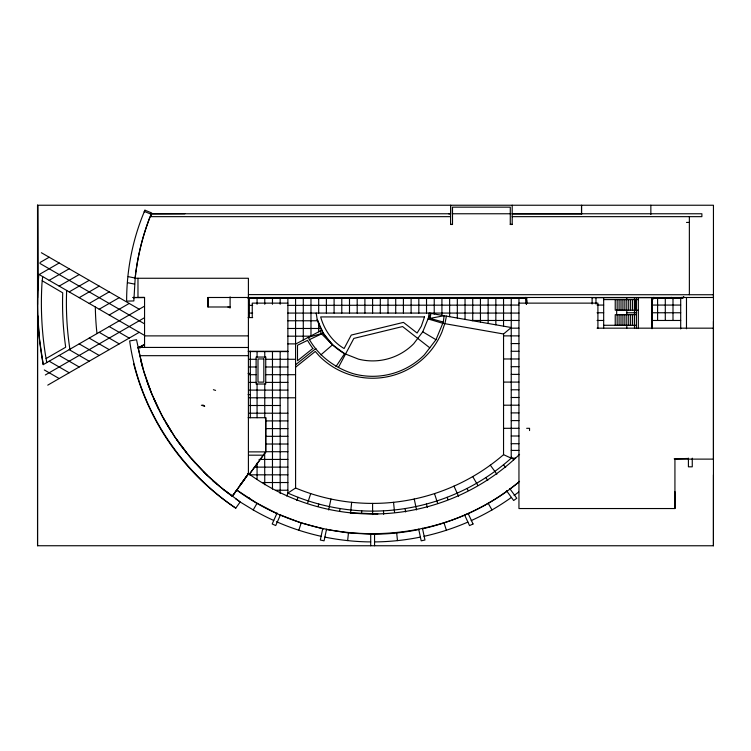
<?xml version="1.0" encoding="UTF-8"?>
<svg xmlns="http://www.w3.org/2000/svg" width="751" height="751" viewBox="0 0 751 751"><rect width="100%" height="100%" fill="white"/><g stroke="black" fill="none" stroke-linecap="round" stroke-linejoin="round"><path stroke-width="1.13" d="M37.55 545.742L37.559 205.23L713.45 205.239L713.431 545.77L37.55 545.742L37.559 205.23L37.55 304.53M230.106 308.013L230.106 296.861M450.591 214.317L450.591 205.239L450.581 224.493L452.506 224.493L452.506 207.154L510.276 207.154L510.276 224.493L512.201 224.493L512.201 205.23M581.537 214.317L581.537 205.23L581.527 214.476M713.45 294.739L248.403 294.608M133.885 297.631L133.237 297.49L133.894 297.49M511.253 297.668L511.224 458.176A207.971 207.971 0 0 1 503.94 464.39L502.691 465.395A207.971 207.971 0 0 1 495.078 471.215L493.782 472.154A207.971 207.971 0 0 1 477.72 482.593L476.341 483.391A207.971 207.971 0 0 1 467.929 487.981L466.502 488.704A207.971 207.971 0 0 1 457.857 492.834L456.401 493.482A207.971 207.971 0 0 1 447.54 497.134L446.047 497.706A207.971 207.971 0 0 1 437.007 500.879L436.866 500.926A204.816 204.816 0 0 1 426.427 504.024L426.286 504.062A207.971 207.971 0 0 1 416.983 506.315L415.416 506.653A207.971 207.971 0 0 1 406 508.408L404.423 508.662A207.971 207.971 0 0 1 394.923 509.91L393.336 510.07A207.971 207.971 0 0 1 383.78 510.811L382.184 510.887A207.971 207.971 0 0 1 372.599 511.112C343.507 511.131 314.434 504.935 287.877 493.069L287.877 297.668M518.95 297.668L518.95 508.54L674.933 508.54L674.933 491.623M37.916 287.689L38.789 274.34L144.22 335.218M38.207 282.132L38.329 280.452M361.597 513.13L361.719 510.821M526.977 298.541C523.898 296.776 528.704 299.377 526.498 303.977M42.657 276.575L41.972 283.531A331.21 331.21 0 0 0 45.558 355.533L46.778 362.592M652.3 328.562L652.3 299.752L653.905 298.213L653.839 297.349M681.805 297.34L681.833 298.307L682.875 297.706M135.227 277.448L133.838 300.935L126.637 301.132C126.581 270.144 132.674 238.705 144.943 210.205L151.646 212.927C143.188 233.523 137.668 255.321 135.227 277.448L135.696 273.589M347.647 540.598L348.445 532.947M350.492 513.412L351.675 502.306M652.14 328.562L652.187 299.292M320.179 331.013L321.559 333.885L332.562 344.784L344.596 353.665L358.509 359.156A57.771 57.771 0 0 0 413.717 343.714L422.757 331.801L428.436 317.964L429.074 313.073L511.253 327.53L503.545 333.988L503.545 454.665L502.457 455.604A200.273 200.273 0 0 1 490.854 464.766L489.53 465.733A200.273 200.273 0 0 1 472.98 476.434L471.553 477.251A200.273 200.273 0 0 1 435.589 493.247L434.022 493.754A200.273 200.273 0 0 1 414.993 498.871L413.388 499.208A200.273 200.273 0 0 1 393.918 502.269L392.285 502.438A200.273 200.273 0 0 1 372.599 503.405C346.249 503.414 319.917 498.157 295.594 488.009L287.877 493.069M320.865 354.876L332.562 344.784L323.212 333.106L308.248 337.349C317.485 355.223 334.57 367.962 353.665 373.82A73.176 73.176 0 0 0 424.343 354.876L435.974 339.724L443.287 322.076L444.123 315.72L430.004 318.386L428.436 317.964L430.961 313.402L430.004 318.386M525.709 298.307L525.841 297.349M339.705 510.83L340.062 508.549M446.432 316.124L445.146 322.573L441.992 331.876A75.1 75.1 0 0 1 319.504 356.237L315.289 351.44L295.575 367.22M322.752 528.526L320.311 540.025L324.075 540.833L326.554 529.183M328.638 509.957L330.966 499.03M683.842 297.058L681.88 298.147L673.835 298.185L673.966 297.668M318.18 506.249L318.781 504.024M298.823 530.215L301.198 522.903M307.619 503.123L310.717 493.604M296.842 500.532L298.072 497.293M713.431 545.77L713.45 474.801M319.522 298.147L319.644 297.668A0.967 0.967 0 0 1 318.687 298.626L318.687 313.073M373.435 298.147L373.566 297.668A0.967 0.967 0 0 1 372.599 298.626L372.599 313.073M144.183 211.932L144.943 210.205M286.732 496.007L288.018 493.125M277.081 513.008L272.2 523.982L275.72 525.55L280.583 514.623M338.382 367.492L353.852 338.41L402.574 326.554L429.779 347.807M180.043 444.329L189.684 456.627A252.834 233.57 0 0 0 200.113 468.258L203.756 471.985A249.285 226.154 0 0 0 219.114 486.057L240.179 501.987L253.209 509.929L257.067 503.254M336.016 366.507L344.596 353.665A57.771 57.771 0 0 1 317.175 319.419L316.18 313.073M205.849 474.022L223.169 489.333L232.256 496.308L248.609 473.684A210.862 210.862 0 0 0 519.57 454.336M245.849 477.26L239.804 485.737L240.113 485.296M242.62 481.889L247.436 475.036M232.979 495.284L236.734 490.046C318.48 550.887 439.429 547.761 517.937 482.79L519.523 481.325M239.804 485.737L242.554 481.879M232.256 496.308L248.403 473.684L248.403 278.264L135.152 278.264M141.695 363.925L136.532 339.724L129.66 340.935C139.01 408.544 179.63 469.938 235.767 508.145L240.179 501.987L235.645 498.739M247.436 473.684L249.801 473.684L265.732 451.877L265.788 417.716L248.121 417.716M249.801 473.684L262.7 456.092M265.732 417.716L265.732 451.877L263.366 455.181L248.75 455.181M682.931 297.668L683.598 297.668L683.598 297.002L682.377 297.912M683.785 297.02L682.415 298.072M248.055 298.156L525.775 298.147L526.179 303.977M207.483 475.627L189.308 456.157L174.711 436.735L162.169 415.951L151.777 393.956L143.694 371.041L137.996 347.488L140.202 348.004M525.728 298.213L526.338 298.541L526.338 303.977M518.528 482.311L517.148 483.428A231.083 231.083 0 0 1 510.117 488.845L510.004 488.929M295.575 364.751L315.936 348.464M514.097 495.482L515.637 494.336A238.78 238.78 0 0 0 518.688 492.018M511.412 497.425L510.99 497.725A238.78 238.78 0 0 1 493.294 509.178L491.633 510.136A238.78 238.78 0 0 1 472.914 519.823L471.168 520.621M507.254 490.929L505.808 491.961A231.083 231.083 0 0 1 489.399 502.532L487.868 503.414A231.083 231.083 0 0 1 478.518 508.511L476.932 509.319A231.083 231.083 0 0 1 468.943 513.177L468.164 513.534M652.14 299.752A1.765 1.765 0 0 1 653.905 297.987L681.852 297.987L653.905 297.828A1.924 1.924 0 0 0 651.971 299.752L651.971 328.562M40.038 262.493L49.162 257.227M39.155 274.556L59.169 263M49.162 280.33L69.176 268.783M59.169 286.112L79.184 274.556M69.176 291.886L89.191 280.33M79.184 297.668L99.198 286.112M89.191 303.442L109.205 291.886M99.198 309.215L119.212 297.668M109.205 314.998L129.219 303.442M46.083 358.546L65.703 347.215L65.393 345.038A310.06 310.06 0 0 1 62.718 292.834L42.169 280.743M37.775 315.767L39.578 340.053L43.239 364.629L144.22 306.333M45.351 374.965L144.22 317.88M47.754 385.141L139.217 332.327M143.657 344.878L139.104 347.422L143.816 344.878M137.931 347.882L138.944 347.422M295.575 344.089L321.888 330.102M158.442 408.751L152.021 394.5A249.182 242.77 0 0 1 146.492 379.893L144.877 374.937A246.309 242.066 0 0 1 140.662 359.889M309.234 339.724L321.559 333.885M467.901 522.076L467.666 522.18A238.78 238.78 0 0 1 447.971 529.708L446.15 530.309A238.78 238.78 0 0 1 425.826 535.914L423.958 536.327M465.704 514.632L464.08 515.336A231.083 231.083 0 0 1 455.866 518.697L454.205 519.326A231.083 231.083 0 0 1 444.16 522.856L444.01 522.903A227.581 227.581 0 0 1 432.407 526.338L432.257 526.385A231.083 231.083 0 0 1 423.639 528.507L422.56 528.751M653.013 298.213L653.924 297.969M321.428 333.613L323.212 333.106L317.175 319.419M420.391 537.087L420.213 537.125A238.78 238.78 0 0 1 397.476 540.617A238.583 238.583 0 0 1 374.552 541.912M418.786 529.549L418.438 529.624A231.083 231.083 0 0 1 409.708 531.22L407.953 531.492A231.083 231.083 0 0 1 397.401 532.881L395.636 533.069A231.083 231.083 0 0 1 385.019 533.886L383.245 533.97A231.083 231.083 0 0 1 376.157 534.186L374.373 534.205M651.83 299.733L652.45 299.818L651.971 299.752M185.619 451.623L186.445 452.355M372.627 533.905L374.552 533.83L374.552 545.742M671.244 298.213L672.051 297.8M672.098 297.978L671.234 297.987L673.9 297.987M674.201 458.823L688.151 458.476M518.95 305.066L287.877 305.366M319.522 297.987L373.435 297.978M515.58 458.166L511.224 458.176L503.545 454.665M450.581 213.763L151.308 213.763L151.308 216.654L450.581 216.654M452.506 213.763L510.276 213.763M512.201 213.763L701.885 213.763L701.885 216.654L512.201 216.654M151.251 213.894L184.84 213.763M448.816 213.894L450.581 213.894M512.201 213.894L581.527 213.894M686.48 222.427L689.362 222.418M450.581 224.352L452.506 224.352M510.276 224.352L512.201 224.352M133.002 297.48L144.558 297.48L144.558 347.488M248.403 297.49L207.802 297.49M133.237 297.631L144.445 297.49M247.689 297.49L713.45 297.49L713.45 294.608M591.572 297.668L653.192 297.668M248.187 297.828L525.775 297.828M248.149 297.987L526.169 298.147M653.905 298.213L681.88 298.147M603.673 299.593L638.331 299.593M287.877 303.132L252.252 303.132L252.252 317.579M518.95 303.132L597.909 303.132L597.909 328.168M597.073 305.066L603.673 305.066M652.093 305.066L680.697 305.066M249.36 305.366L252.665 305.366M207.961 306.99L207.961 297.49L207.989 306.99L230.106 306.99M638.331 310.182L615.229 310.182L615.229 299.593M597.073 312.763L603.673 312.763M626.785 312.763L636.688 312.763M652.093 312.763L680.697 312.763M249.36 313.073L252.665 313.073M287.877 313.073L518.95 313.073M636.407 314.688L615.229 314.688L615.229 325.277M248.121 317.579L252.665 317.579M471.13 320.47L518.95 320.47M597.073 320.47L603.673 320.47M651.812 320.47L680.697 320.47M287.877 320.771L317.776 320.771M603.673 325.277L636.407 325.277M511.253 328.168L518.95 328.168M597.073 328.168L713.45 328.168M287.877 328.478L321.175 328.478M144.558 335.885L248.403 335.885M503.545 335.875L518.95 335.875M287.877 336.176L310.463 336.176M511.253 343.573L518.95 343.573M287.877 343.883L295.575 343.883M137.977 347.422L248.403 347.488M248.121 351.28L287.877 351.28M511.253 351.28L518.95 351.28M249.36 351.581L287.877 351.581M139.977 355.683L248.403 355.683M503.545 358.978L518.95 358.978M249.36 359.288L256.1 359.288M265.732 359.288L295.575 359.288M511.253 366.685L518.95 366.685M249.36 366.986L256.1 366.986M265.732 366.986L287.877 366.986M248.121 373.425L250.327 373.425M511.253 374.383L518.95 374.383M249.36 374.693L256.1 374.693M265.732 374.693L295.575 374.693M503.545 382.09L518.95 382.09M249.36 382.39L256.1 382.39M265.732 382.39L287.877 382.39M511.253 389.788L518.95 389.788M249.36 390.098L287.877 390.098M248.121 394.604L250.327 394.604M511.253 397.495L518.95 397.495M249.36 397.795L295.575 397.795L295.594 488.009M503.545 405.193L518.95 405.193M249.36 405.502L280.17 405.502M511.253 412.9L518.95 412.9M249.36 413.2L287.877 413.2M511.253 420.598L518.95 420.598M265.863 420.907L287.877 420.907M503.545 428.305L518.95 428.305M526.658 428.305L529.549 428.305L529.549 430.567M265.863 428.614L287.877 428.614M511.253 436.002L518.95 436.002M265.863 436.312L287.877 436.312M511.253 443.71L518.95 443.71M265.863 444.019L287.877 444.019M511.253 450.412L518.95 450.412M265.77 451.717L287.877 451.717M248.956 451.877L265.788 451.877M259.029 459.424L287.877 459.424M254.317 467.122L287.877 467.122M249.36 474.829L287.877 474.829M262.568 482.527L287.877 482.527M275.767 490.234L287.877 490.234M248.299 497.932L249.36 497.932L249.36 498.608M374.552 533.83L370.703 533.83L370.703 545.742M144.558 297.49L137.977 297.48L137.977 278.264M371.003 534.214L348.699 532.975L326.469 529.568M370.703 541.893L367.399 541.865A238.78 238.78 0 0 1 351.797 541.011L346.605 540.495A238.78 238.78 0 0 1 326.018 537.331L324.873 537.087M350.351 512.82L377.866 513.928M503.545 333.988L442.78 323.305L428.042 318.931M128.196 276.64L135.171 278.048M127.473 282.676L134.607 284.122M321.099 536.298L320.921 536.261A238.78 238.78 0 0 1 300.804 530.863L295.847 529.248A238.78 238.78 0 0 1 281.221 523.738L276.434 521.701M323.484 528.939L300.381 522.64L279.513 514.642M428.436 317.964L443.287 322.076M201.362 405.221L204.704 406.235L202.808 404.92M213.397 389.703L215.593 390.398M144.389 211.463L151.12 214.213M276.884 513.459L256.748 503.076L236.687 490.018M273.758 520.481L271.693 519.542A238.78 238.78 0 0 1 253.209 509.929M227.957 306.99L229.384 307.666M41.371 252.721L139.217 309.215M39.925 263.441L144.22 323.662M109.205 326.554L129.219 338.1M99.198 332.327L119.212 343.883M89.191 338.1L109.205 349.656M79.184 343.883L99.198 355.439M69.176 349.656L89.191 361.212M59.169 355.439L79.184 366.986M49.162 361.212L69.176 372.768M44.29 369.952L59.169 378.542M422.757 331.801L435.974 339.724M372.599 298.626A0.967 0.967 0 0 1 371.642 297.668L371.773 297.978M224.042 490.056L232.434 496.054M215.997 483.372L212.833 480.574M203.756 471.985L204.882 473.083M511.253 457.124L513.703 459.837M195.166 462.907L191.824 459.124M503.48 464.756L505.667 467.451M509.751 488.572L516.782 498.26L513.665 500.523L506.596 490.797M490.319 465.16L496.88 474.191M177.001 440.095L179.536 443.625M165.811 422.531L174.063 435.796A254.214 238.677 0 0 0 186.379 452.6M485.869 477.552L487.765 480.462M472.736 476.575L477.749 485.249M488.141 503.254L491.999 509.929M163.896 419.124L164.535 420.26M138.991 347.807L138.71 347.291M467.019 488.441L468.07 490.497M453.961 486.132L458.598 496.289M151.777 393.956L152.021 394.5M150.913 391.815L146.492 379.893M447.136 497.293L447.962 499.453M434.491 493.604L437.589 503.123M444.01 522.903L446.394 530.234M141.958 364.939L142.559 367.079M426.427 504.024L427.328 507.366M422.456 528.272L424.953 540.025L421.189 540.833L418.701 529.117M414.242 499.03L416.561 509.948M43.239 364.639L43.136 364.141A335.068 335.068 0 0 1 38.123 283.305M405.089 508.549L405.634 511.975M393.533 502.306L394.566 512.266M396.688 532.957L397.476 540.617M383.489 510.821L383.667 514.285M264.671 452.815L264.765 484.733M37.813 289.933L37.559 205.23L37.597 297.725M713.441 321.315L713.45 459.114L674.933 459.114L674.933 508.54M692.262 458.148L692.262 466.822L688.414 466.822L688.414 458.148M689.362 216.654L689.371 294.739M686.48 297.509L686.48 328.788M680.697 297.668L680.697 328.929M673.957 297.668A0.967 0.967 0 0 1 672.999 298.626L672.999 320.47M671.244 297.34L671.244 298.307M665.292 297.668L665.292 320.47M657.594 297.668L657.594 320.47M653.905 297.828L653.905 298.307M651.812 297.668L651.812 328.581M650.854 205.23L650.854 214.476M638.331 297.668L638.331 328.572M636.407 297.668L636.407 328.544M635.449 299.593L635.449 310.182M634.482 297.668L634.482 328.168M632.558 299.593L632.558 310.182M632.558 314.688L632.558 325.277M630.633 299.593L630.633 310.182M630.633 314.688L630.633 325.277M628.709 299.593L628.709 310.182M628.709 314.688L628.709 325.277M626.785 297.668L626.785 328.168M624.86 299.593L624.86 310.182M624.86 314.688L624.86 325.277M622.926 299.593L622.926 310.182M622.926 314.688L622.926 325.277M621.002 299.593L621.002 310.182M621.002 314.688L621.002 325.277M619.077 299.593L619.077 310.182M619.077 314.688L619.077 325.277M617.153 299.593L617.153 310.182M617.153 314.688L617.153 325.277M616.674 310.182L616.674 314.688M603.673 297.668L603.673 328.168M595.975 297.668L595.975 304.005M592.117 297.668L592.117 304.005M503.545 297.668L503.545 326.169M495.848 297.668L495.848 324.817M488.141 297.668L488.141 323.465M481.278 298.147L481.4 297.668A0.967 0.967 0 0 1 480.443 298.626L480.443 322.104M479.607 298.147L479.476 297.668A0.967 0.967 0 0 0 480.443 298.626M472.736 297.668L472.736 320.752M465.038 297.668L465.038 319.391M457.331 297.668L457.331 318.039M449.633 297.668L449.633 316.687M441.926 297.668L441.926 315.326M434.228 297.668L434.228 313.974M427.357 298.147L427.488 297.668A0.967 0.967 0 0 1 426.521 298.626L426.521 313.073M425.686 298.147L425.564 297.668A0.967 0.967 0 0 0 426.521 298.626M418.823 297.668L418.823 313.073M411.116 297.668L411.116 313.073M403.418 297.668L403.418 313.073M395.711 297.668L395.711 313.073M388.014 297.668L388.014 313.073M380.306 297.668L380.306 313.073M372.599 503.405L372.599 514.576M364.902 297.668L364.902 313.073M357.194 297.668L357.194 313.073M349.497 297.668L349.497 313.073M341.789 297.668L341.789 313.073M334.092 297.668L334.092 313.073M326.385 297.668L326.385 313.073M318.687 322.836L318.687 331.801M317.851 298.147L317.72 297.668A0.967 0.967 0 0 0 318.687 298.626M310.98 297.668L310.98 335.904M303.282 297.668L303.282 339.996M295.575 297.668L295.575 397.795M280.17 297.668L280.17 304.268M280.17 351.581L280.17 493.529M272.472 297.668L272.472 304.268M272.472 351.581L272.472 489.126M264.765 297.668L264.765 304.268M264.765 351.581L264.765 357.054M264.765 384.014L264.765 417.716M257.067 297.668L257.067 304.268M257.067 351.581L257.067 357.054M257.067 384.014L257.067 417.716M257.067 463.114L257.067 479.232M250.327 351.28L250.327 417.716M249.36 297.668L249.36 317.579M135.856 272.275A239.043 238.902 0 0 1 150.05 216.898M672.999 298.626A0.967 0.967 0 0 1 672.032 297.668M216.739 484.029A238.78 238.78 0 0 1 212.824 480.584M171.219 431.431A253.81 241.7 0 0 1 163.258 417.988L160.798 413.397A251.82 242.789 0 0 1 154.039 399.307M235.767 508.145A246.488 246.488 0 0 1 133.64 363.578M144.136 344.878A36.198 36.198 0 0 1 139.423 347.422M683.504 296.861A1.924 1.924 0 0 1 681.833 297.828M69.89 349.243A306.201 306.201 0 0 1 66.67 290.44M96.982 333.604A277.297 277.297 0 0 1 95.33 306.99M424.512 316.922L421.32 326.234L417.096 333.04L403.456 322.386L351.271 335.068L344.127 348.52C332.449 341.761 324.15 329.858 320.686 316.922L424.512 316.922M312.876 348.445L297.499 360.743L297.499 345.244L307.525 340.372A74.978 74.978 0 0 0 312.632 348.135L312.876 348.445M473.036 523.982L469.544 525.606L464.597 514.979L468.117 513.431L473.036 523.982M265.732 357.054L256.1 357.054L256.1 384.014L265.732 384.014L265.732 357.054M263.826 358.959L257.997 358.959L257.997 382.118L263.826 382.118L263.826 358.959"/></g></svg>
